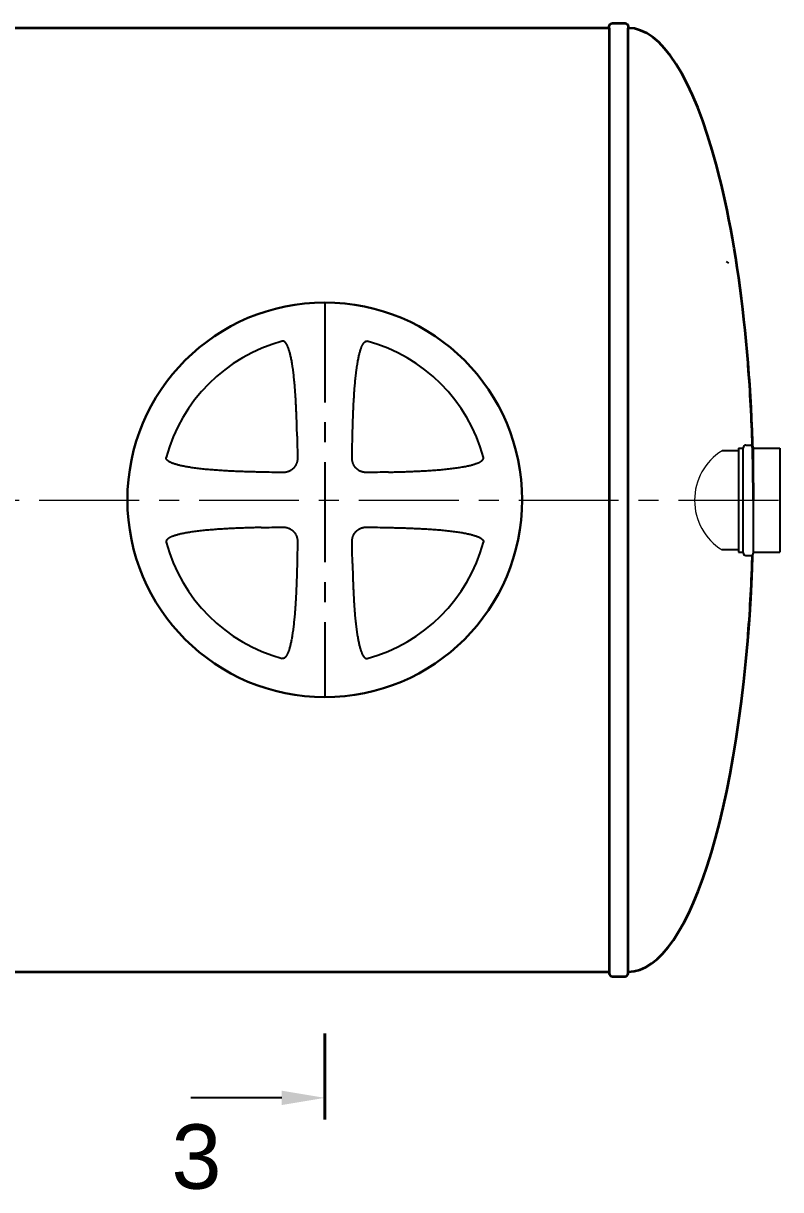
# Model space of a CAD drawing. Header units: millimetres. Extents: x 24859265 to 26550985, y 32092698 to 33532929.
# Drawn here: x 26237053 to 26239460, y 33021491 to 33025199 of the extents above; entities that cross this region are included whole.
import ezdxf

# ---------------------------------------------------------------- set-up
doc = ezdxf.new("R2010")
doc.units = ezdxf.units.MM
doc.linetypes.add('осевая', pattern=[50.8, 31.75, -6.35, 6.35, -6.35])
doc.layers.add('Mitat', color=1, linetype='Continuous')
doc.layers.add('Системный слой', color=7, linetype='Continuous')
doc.styles.get("Standard").update_dxf_attribs({"font": 'arial.ttf'})

msp = doc.modelspace()

# ---------------------------------------------------------------- linework, layer by layer
at = {"color": 7, "lineweight": 25}
for p, q in [((26239295.1049, 33024436.0698), (26239287.9901, 33024441.4021)), ((26239325.5024, 33023840.1045), (26239273.2892, 33023840.1045)), ((26239325.5024, 33023847.8045), (26239325.5024, 33023517.4045)), ((26239325.5024, 33023847.8045), (26239340.5024, 33023847.8045)), ((26239340.5024, 33023515.8045), (26239340.5024, 33023849.4045)), ((26239349.2024, 33023858.1045), (26239364.5024, 33023858.1045)), ((26239373.2024, 33023515.8045), (26239373.2024, 33023849.4045)), ((26239373.2024, 33023847.8045), (26239457.5024, 33023847.8045)), ((26239325.5024, 33023525.1045), (26239273.2892, 33023525.1045)), ((26239325.5024, 33023517.4045), (26239340.5024, 33023517.4045)), ((26239349.2024, 33023507.1045), (26239364.5024, 33023507.1045)), ((26239373.2024, 33023517.4045), (26239457.5024, 33023517.4045))]:
    msp.add_line(p, q, dxfattribs=at)
at = {"color": 1, "linetype": 'осевая', "lineweight": 25, "ltscale": 10}
msp.add_line((26238010.7847, 33024311.4533), (26238010.7847, 33023056.7044), dxfattribs=at)
at = {"color": 1, "linetype": 'осевая', "lineweight": 15, "ltscale": 10}
msp.add_line((26221863.0383, 33023685.1553), (26241373.1722, 33023682.3132), dxfattribs=at)
at = {"color": 1, "lineweight": 40}
msp.add_line((26238010.6228, 33021714.7911), (26238010.6228, 33021987.7911), dxfattribs=at)
at = {"lineweight": 35}
for points in [[(26238915.1397, 33025183.7696), (26231826.0866, 33025183.7696)], [(26238915.1397, 33025183.7696), (26238915.1397, 33022183.7696)], [(26238975.1397, 33022183.7696), (26238975.1397, 33025183.7696)], [(26231826.0866, 33022183.7696), (26238915.1397, 33022183.768)]]:
    msp.add_lwpolyline(points, dxfattribs=at)
for points in [[(26238915.1397, 33025183.7696), (26238915.1397, 33025188.7696, -0.414213562), (26238925.1397, 33025198.7696), (26238965.1397, 33025198.7696)], [(26238965.1397, 33025198.7696, -0.414213562), (26238975.1397, 33025188.7696), (26238975.1397, 33025183.768)], [(26238915.1397, 33022183.768), (26238915.1397, 33022178.768, 0.414213562), (26238925.1397, 33022168.768), (26238965.1397, 33022168.768)], [(26238965.1397, 33022168.768, 0.414213562), (26238975.1397, 33022178.768), (26238975.1397, 33022183.7696)]]:
    msp.add_lwpolyline(points, format="xyb", dxfattribs=at)
at = {"color": 1, "linetype": 'ByBlock', "lineweight": -2}
msp.add_lwpolyline([(26237874.1228, 33021783.0411), (26237584.6659, 33021783.0411)], dxfattribs=at)
at = {"lineweight": 20}
msp.add_arc((26239371.7772, 33023682.6045), 185.7583, 122.018598, 237.981402, dxfattribs=at)
at = {"color": 7, "lineweight": 25}
for centre, start, end in [((26239349.2024, 33023849.4045), 90, 180), ((26239364.5024, 33023849.4045), 0, 90), ((26239349.2024, 33023515.8045), 180, 270), ((26239364.5024, 33023515.8045), 270, 0)]:
    msp.add_arc(centre, 8.7, start, end, dxfattribs=at)
at = {"lineweight": 35}
for start_param, end_param in [(4.711612264, 6.283185307), (4.827213736, 5.001512917), (3.141592654, 4.595952397), (4.423265044, 4.595952397)]:
    msp.add_ellipse((26238975.1397, 33023683.7696), major_axis=(0, 1500), ratio=0.265375212, start_param=start_param, end_param=end_param, dxfattribs=at)
at = {"color": 1, "lineweight": 25}
msp.add_solid([(26237874.1228, 33021760.2911), (26238010.6228, 33021783.0411), (26237874.1228, 33021805.7911)], dxfattribs=at)
at = {"layer": 'Mitat', "color": 7, "lineweight": 25}
msp.add_line((26239457.5024, 33023847.8045), (26239457.5024, 33023517.4045), dxfattribs=at)
at = {"layer": 'Системный слой', "color": 7, "lineweight": 30}
msp.add_circle((26238010.7847, 33023684.0788), 627.3744, dxfattribs=at)
at = {"layer": 'Системный слой', "color": 7, "lineweight": 25}
for start, end in [(104.9942803, 165.0057197), (14.9942803, 75.0057197), (194.9942803, 255.0057197), (284.9942803, 345.0057197)]:
    msp.add_arc((26238010.7847, 33023684.0788), 521.8345, start, end, dxfattribs=at)
at = {"layer": 'Системный слой', "color": 7, "lineweight": 25, "extrusion": (0, 0, -1)}
for centre, major_axis, start_param, end_param in [((26236834.9212, 33023684.0788), (0, -3187.0365), -1.634238642, -1.612784394), ((26239186.6482, 33023684.0788), (0, 3187.0365), -1.52880826, -1.507354011), ((26238010.7847, 33024859.9423), (-3187.0365, 0), -1.52880826, -1.507354011), ((26238010.7847, 33024859.9423), (-3187.0365, 0), -1.634238642, -1.612784394), ((26238010.7847, 33022508.2153), (3187.0365, 0), -1.634238642, -1.612784394), ((26238010.7847, 33022508.2153), (3187.0365, 0), -1.52880826, -1.507354011), ((26236834.9212, 33023684.0788), (0, -3187.0365), -1.52880826, -1.507354011), ((26239186.6482, 33023684.0788), (0, 3187.0365), -1.634238642, -1.612784394)]:
    msp.add_ellipse(centre, major_axis=major_axis, ratio=0.342020143, start_param=start_param, end_param=end_param, dxfattribs=at)
at = {"layer": 'Системный слой', "color": 7, "lineweight": 25}
for points, knots in [([(26237922.7589, 33023886.1362), (26237922.6415, 33023891.5402), (26237922.387, 33023902.4627), (26237921.9406, 33023919.0625), (26237921.5023, 33023933.1761), (26237921.1004, 33023944.76), (26237920.7672, 33023953.6791), (26237920.3593, 33023963.8099), (26237919.8608, 33023975.1428), (26237919.2479, 33023987.7143), (26237918.6164, 33023999.3851), (26237917.9793, 33024010.1093), (26237917.353, 33024019.8373), (26237916.6724, 33024029.5817), (26237915.9369, 33024039.2824), (26237915.1462, 33024048.8866), (26237914.3025, 33024058.321), (26237913.4021, 33024067.5929), (26237912.448, 33024076.6369), (26237911.4366, 33024085.4596), (26237910.3733, 33024093.9951), (26237909.2464, 33024102.3146), (26237908.0631, 33024110.338), (26237906.8234, 33024118.048), (26237905.5556, 33024125.2777), (26237904.2531, 33024132.0902), (26237902.9411, 33024138.3817), (26237901.6135, 33024144.2156), (26237900.3051, 33024149.4893), (26237898.9857, 33024154.3675), (26237897.6722, 33024158.8148), (26237896.3556, 33024162.8856), (26237895.0956, 33024166.4423), (26237893.8764, 33024169.5873), (26237892.7355, 33024172.2788), (26237891.6531, 33024174.6137), (26237890.6744, 33024176.5515), (26237889.7518, 33024178.2326), (26237888.8883, 33024179.6819), (26237888.0587, 33024180.9607), (26237887.3067, 33024182.0265), (26237886.6169, 33024182.928), (26237886.0069, 33024183.6657), (26237885.4554, 33024184.2845), (26237884.9775, 33024184.7847), (26237884.539, 33024185.2148), (26237884.131, 33024185.5904), (26237883.7354, 33024185.9313), (26237883.3648, 33024186.2303), (26237883.0142, 33024186.4951), (26237882.6796, 33024186.7318), (26237882.3441, 33024186.9534), (26237881.9615, 33024187.188), (26237881.5251, 33024187.4305), (26237881.0353, 33024187.6695), (26237880.5365, 33024187.8785), (26237879.9674, 33024188.0774), (26237879.2661, 33024188.264), (26237878.4478, 33024188.3919), (26237877.6645, 33024188.4205), (26237876.8854, 33024188.3717), (26237876.2841, 33024188.2734), (26237875.8811, 33024188.1743), (26237875.7743, 33024188.1457)], [0, 0, 0, 0, 3.294371593, 6.658591543, 10.121592742, 11.902893978, 13.727107621, 15.565805849, 18.089199056, 20.650882172, 23.250738132, 25.227924631, 27.214477482, 29.207844676, 31.198515859, 33.161938964, 35.100748787, 36.992852426, 38.863010201, 40.668912645, 42.432709704, 44.134311819, 45.815956245, 47.406319509, 48.925529492, 50.321905425, 51.666805829, 52.875385207, 53.998684122, 55.003566013, 55.973887457, 56.834853186, 57.62025208, 58.285214561, 58.906539433, 59.421026718, 59.87309663, 60.246258994, 60.602155426, 60.908040864, 61.180306665, 61.401463481, 61.604047946, 61.767516676, 61.910185432, 62.028901262, 62.144789761, 62.250718136, 62.349589011, 62.437155671, 62.520316699, 62.60098611, 62.683376543, 62.794473772, 62.904935231, 63.013803366, 63.122506405, 63.271682214, 63.457840141, 63.633238455, 63.754365664, 63.934896432, 64, 64, 64, 64]), ([(26238098.8104, 33023886.1362), (26238098.9279, 33023891.5413), (26238099.1826, 33023902.4704), (26238099.6295, 33023919.0892), (26238100.0688, 33023933.2301), (26238100.4721, 33023944.8479), (26238100.8069, 33023953.8017), (26238101.1744, 33023962.9182), (26238101.5768, 33023972.1681), (26238102.0195, 33023981.5901), (26238102.5045, 33023991.1348), (26238103.0357, 33024000.7918), (26238103.6149, 33024010.5118), (26238104.2464, 33024020.2843), (26238104.9325, 33024030.0695), (26238105.6738, 33024039.8053), (26238106.4706, 33024049.4389), (26238107.3204, 33024058.8949), (26238108.227, 33024068.1827), (26238109.1874, 33024077.2362), (26238110.2051, 33024086.0641), (26238111.2749, 33024094.6004), (26238112.4085, 33024102.9183), (26238113.5988, 33024110.9379), (26238114.846, 33024118.642), (26238116.121, 33024125.8623), (26238117.4308, 33024132.662), (26238118.7493, 33024138.9356), (26238120.0825, 33024144.7465), (26238121.3946, 33024149.9905), (26238122.7161, 33024154.8338), (26238124.0294, 33024159.2408), (26238125.3437, 33024163.2674), (26238126.5981, 33024166.7762), (26238127.809, 33024169.8715), (26238128.9387, 33024172.5138), (26238130.0079, 33024174.8016), (26238130.972, 33024176.6966), (26238131.8792, 33024178.3394), (26238132.7278, 33024179.7563), (26238133.5438, 33024181.0091), (26238134.2847, 33024182.0561), (26238134.9655, 33024182.9442), (26238135.5694, 33024183.6736), (26238136.1166, 33024184.2872), (26238136.5926, 33024184.7854), (26238137.0304, 33024185.2148), (26238137.4384, 33024185.5904), (26238137.834, 33024185.9313), (26238138.2046, 33024186.2303), (26238138.5551, 33024186.4951), (26238138.8898, 33024186.7318), (26238139.2253, 33024186.9534), (26238139.6078, 33024187.188), (26238140.0443, 33024187.4305), (26238140.5341, 33024187.6695), (26238141.0329, 33024187.8785), (26238141.602, 33024188.0774), (26238142.3033, 33024188.264), (26238143.1216, 33024188.3919), (26238143.9049, 33024188.4205), (26238144.684, 33024188.3717), (26238145.2853, 33024188.2734), (26238145.6883, 33024188.1743), (26238145.7951, 33024188.1457)], [0, 0, 0, 0, 3.346521523, 6.766848111, 10.291529456, 12.106470403, 13.966728464, 15.842272064, 17.760328852, 19.705723419, 21.69055137, 23.687494739, 25.705597318, 27.732687694, 29.765616249, 31.795275715, 33.795524463, 35.769580702, 37.694348858, 39.596138923, 41.431300907, 43.222956688, 44.950627594, 46.657892926, 48.271860481, 49.813092722, 51.228677476, 52.591624534, 53.814670765, 54.950110731, 55.963708116, 56.941680685, 57.807328827, 58.595452265, 59.260387204, 59.880783117, 60.393123522, 60.842570583, 61.213061508, 61.566814526, 61.871519207, 62.143339222, 62.364995754, 62.568380645, 62.733224655, 62.877533629, 62.998105508, 63.115804117, 63.223385704, 63.323799493, 63.412733256, 63.497193458, 63.579124045, 63.662802909, 63.775637351, 63.887825457, 63.998394772, 64.108795928, 64.260302258, 64.449368862, 64.627507815, 64.750527631, 64.933879172, 65, 65, 65, 65]), ([(26237808.7273, 33023772.1046), (26237803.6002, 33023772.216), (26237793.2197, 33023772.457), (26237780.1644, 33023772.8045), (26237767.8626, 33023773.1677), (26237754.6656, 33023773.5937), (26237737.5159, 33023774.225), (26237719.3007, 33023775.0109), (26237703.3844, 33023775.8091), (26237690.5575, 33023776.5315), (26237679.9443, 33023777.1868), (26237669.9535, 33023777.858), (26237660.3073, 33023778.5609), (26237650.7294, 33023779.3181), (26237641.2804, 33023780.1288), (26237631.9607, 33023780.9967), (26237622.8313, 33023781.9199), (26237613.8932, 33023782.9018), (26237605.2075, 33023783.9385), (26237596.7156, 33023785.0405), (26237588.5002, 33023786.2013), (26237580.5852, 33023787.4205), (26237573.1349, 33023788.6719), (26237566.0907, 33023789.9619), (26237559.5581, 33023791.2666), (26237553.4781, 33023792.5917), (26237547.9546, 33023793.9042), (26237542.8257, 33023795.2329), (26237538.1316, 33023796.561), (26237533.8216, 33023797.8965), (26237530.0392, 33023799.1806), (26237526.6807, 33023800.4288), (26237523.7934, 33023801.6029), (26237521.2792, 33023802.7217), (26237519.1839, 33023803.7386), (26237517.362, 33023804.7006), (26237515.7903, 33023805.603), (26237514.4053, 33023806.4701), (26237513.2536, 33023807.2556), (26237512.2814, 33023807.9754), (26237511.4873, 33023808.6117), (26237510.8224, 33023809.1867), (26237510.286, 33023809.6843), (26237509.8252, 33023810.1411), (26237509.4223, 33023810.5671), (26237509.0557, 33023810.9815), (26237508.7335, 33023811.3714), (26237508.448, 33023811.7412), (26237508.1931, 33023812.0946), (26237507.9555, 33023812.4482), (26237507.7066, 33023812.8484), (26237507.4517, 33023813.302), (26237507.2031, 33023813.8076), (26237506.9885, 33023814.3175), (26237506.787, 33023814.893), (26237506.5996, 33023815.5966), (26237506.4716, 33023816.4157), (26237506.443, 33023817.1991), (26237506.4918, 33023817.9781), (26237506.5901, 33023818.5795), (26237506.6892, 33023818.9824), (26237506.7178, 33023819.0892)], [0, 0, 0, 0, 3.027650468, 6.130094995, 7.711356257, 10.29572092, 13.929306235, 17.85218495, 21.075847564, 23.356555589, 25.454567181, 27.369742625, 29.28457001, 31.181263092, 33.060102395, 34.9034142, 36.729230748, 38.501690757, 40.23857242, 41.92187162, 43.587415304, 45.168284004, 46.68244492, 48.080640478, 49.429669018, 50.648001517, 51.784220094, 52.805921168, 53.793742901, 54.673451645, 55.478236634, 56.16329273, 56.804669619, 57.338102874, 57.808295994, 58.19735665, 58.567881964, 58.885924914, 59.167818492, 59.395947779, 59.604956454, 59.772793989, 59.918929675, 60.040332083, 60.158922171, 60.267662997, 60.369344164, 60.459616107, 60.545401758, 60.628156765, 60.712315906, 60.824376076, 60.935003164, 61.043224388, 61.1494624, 61.294441349, 61.47478319, 61.644699639, 61.762041656, 61.936931263, 62, 62, 62, 62]), ([(26237923.9911, 33023817.857), (26237924.0033, 33023817.0103), (26237923.9874, 33023815.3351), (26237923.8426, 33023812.8271), (26237923.5758, 33023810.3332), (26237923.1811, 33023807.8376), (26237922.6553, 33023805.3537), (26237921.9989, 33023802.9002), (26237921.2144, 33023800.4941), (26237920.3068, 33023798.1512), (26237919.2837, 33023795.8867), (26237918.1546, 33023793.7135), (26237916.9291, 33023791.6399), (26237915.6139, 33023789.667), (26237914.2224, 33023787.8052), (26237912.7713, 33023786.0641), (26237911.2873, 33023784.4594), (26237909.7846, 33023782.9881), (26237908.2766, 33023781.6459), (26237906.6324, 33023780.3121), (26237904.9467, 33023779.0785), (26237903.1803, 33023777.9152), (26237901.5873, 33023776.9658), (26237899.7473, 33023775.9687), (26237897.6071, 33023774.9374), (26237895.0883, 33023773.9072), (26237892.5317, 33023773.0355), (26237890.3533, 33023772.4256), (26237888.0541, 33023771.8879), (26237885.4798, 33023771.4104), (26237882.5171, 33023771.0535), (26237879.6427, 33023770.878), (26237877.8832, 33023770.8598), (26237877.0065, 33023770.8724)], [0, 0, 0, 0, 1.160826542, 2.293622235, 3.435630275, 4.588755852, 5.746246171, 6.905347908, 8.06046894, 9.206890964, 10.341223549, 11.457239469, 12.554235135, 13.633163251, 14.697615427, 15.730559355, 16.730574568, 17.684561251, 18.60488317, 19.490060894, 20.578622657, 21.45991575, 22.381037453, 23.113318507, 24.320591035, 25.627436737, 26.832375655, 28.012840773, 28.720001051, 30.061885846, 31.592299148, 32.799070777, 34, 34, 34, 34]), ([(26238144.5629, 33023770.8724), (26238143.7162, 33023770.8602), (26238142.041, 33023770.8761), (26238139.5329, 33023771.021), (26238137.0391, 33023771.2877), (26238134.5435, 33023771.6825), (26238132.0595, 33023772.2082), (26238129.6061, 33023772.8646), (26238127.2, 33023773.6491), (26238124.8571, 33023774.5567), (26238122.5926, 33023775.5798), (26238120.4193, 33023776.7089), (26238118.3457, 33023777.9344), (26238116.3729, 33023779.2496), (26238114.5111, 33023780.6411), (26238112.7699, 33023782.0922), (26238111.1653, 33023783.5762), (26238109.694, 33023785.0789), (26238108.3518, 33023786.5869), (26238107.018, 33023788.2311), (26238105.7843, 33023789.9168), (26238104.6211, 33023791.6832), (26238103.6717, 33023793.2762), (26238102.6746, 33023795.1162), (26238101.6433, 33023797.2564), (26238100.6131, 33023799.7752), (26238099.7413, 33023802.3319), (26238099.1315, 33023804.5102), (26238098.5938, 33023806.8095), (26238098.1163, 33023809.3837), (26238097.7594, 33023812.3465), (26238097.5838, 33023815.2209), (26238097.5656, 33023816.9803), (26238097.5782, 33023817.857)], [0, 0, 0, 0, 1.160826542, 2.293622235, 3.435630275, 4.588755852, 5.746246171, 6.905347908, 8.06046894, 9.206890964, 10.341223549, 11.457239469, 12.554235135, 13.633163251, 14.697615427, 15.730559355, 16.730574568, 17.684561251, 18.60488317, 19.490060894, 20.578622657, 21.45991575, 22.381037453, 23.113318507, 24.320591035, 25.627436737, 26.832375655, 28.012840773, 28.720001051, 30.061885846, 31.592299148, 32.799070777, 34, 34, 34, 34]), ([(26238212.8421, 33023772.1046), (26238218.0886, 33023772.2186), (26238228.7061, 33023772.4655), (26238242.0567, 33023772.8224), (26238254.622, 33023773.196), (26238268.0771, 33023773.634), (26238285.5383, 33023774.2838), (26238304.0583, 33023775.0938), (26238320.2131, 33023775.917), (26238333.202, 33023776.6615), (26238343.9183, 33023777.3356), (26238353.9861, 33023778.0253), (26238363.6866, 33023778.7466), (26238373.3038, 33023779.523), (26238382.7708, 33023780.3529), (26238392.0917, 33023781.2402), (26238401.2039, 33023782.1826), (26238410.1107, 33023783.1837), (26238418.7492, 33023784.239), (26238427.1843, 33023785.3598), (26238435.3341, 33023786.5394), (26238443.1769, 33023787.7775), (26238450.5458, 33023789.0467), (26238457.5008, 33023790.3536), (26238463.9351, 33023791.6731), (26238469.9093, 33023793.011), (26238475.3179, 33023794.3325), (26238480.3254, 33023795.6674), (26238484.8933, 33023796.9982), (26238489.0749, 33023798.3336), (26238492.7286, 33023799.6128), (26238495.9594, 33023800.8519), (26238498.7236, 33023802.0124), (26238501.1204, 33023803.114), (26238503.1077, 33023804.1103), (26238504.8298, 33023805.0493), (26238506.312, 33023805.9278), (26238507.6174, 33023806.7713), (26238508.7023, 33023807.5346), (26238509.6174, 33023808.2333), (26238510.3636, 33023808.8497), (26238510.9875, 33023809.4055), (26238511.4899, 33023809.8854), (26238511.9207, 33023810.3245), (26238512.2962, 33023810.7325), (26238512.6372, 33023811.1281), (26238512.9362, 33023811.4987), (26238513.201, 33023811.8493), (26238513.4377, 33023812.1839), (26238513.6593, 33023812.5194), (26238513.8938, 33023812.902), (26238514.1364, 33023813.3384), (26238514.3753, 33023813.8282), (26238514.5844, 33023814.3271), (26238514.7832, 33023814.8961), (26238514.9699, 33023815.5974), (26238515.0978, 33023816.4157), (26238515.1264, 33023817.1991), (26238515.0776, 33023817.9781), (26238514.9793, 33023818.5795), (26238514.8802, 33023818.9824), (26238514.8516, 33023819.0892)], [0, 0, 0, 0, 3.098261334, 6.270257389, 7.885873744, 10.522157945, 14.222087947, 18.211189336, 21.483219765, 23.791405021, 25.91055982, 27.839239887, 29.766287197, 31.670808361, 33.554373667, 35.397494967, 37.221268987, 38.987539178, 40.71587108, 42.387727128, 44.041242235, 45.608248555, 47.10728905, 48.48832759, 49.819500091, 51.017863675, 52.132794527, 53.131322562, 54.095468401, 54.950921967, 55.731333865, 56.392139341, 57.009564667, 57.52047847, 57.969135823, 58.33888725, 58.691132745, 58.993238407, 59.261550851, 59.478661932, 59.677208155, 59.836710997, 59.975491712, 60.090496101, 60.202763313, 60.305383036, 60.40116592, 60.485997168, 60.566559632, 60.644707497, 60.724522268, 60.832146527, 60.939155451, 61.044621355, 61.149927756, 61.294442138, 61.474782666, 61.644699745, 61.762041735, 61.936930934, 62, 62, 62, 62]), ([(26237808.7273, 33023596.0531), (26237803.6002, 33023595.9417), (26237793.2197, 33023595.7006), (26237780.1644, 33023595.3532), (26237767.8626, 33023594.9899), (26237754.6656, 33023594.5639), (26237737.5159, 33023593.9326), (26237719.3007, 33023593.1468), (26237703.3844, 33023592.3485), (26237690.5575, 33023591.6261), (26237679.9443, 33023590.9709), (26237669.9535, 33023590.2996), (26237660.3073, 33023589.5968), (26237650.7294, 33023588.8396), (26237641.2804, 33023588.0289), (26237631.9607, 33023587.161), (26237622.8313, 33023586.2377), (26237613.8932, 33023585.2559), (26237605.2075, 33023584.2191), (26237596.7156, 33023583.1171), (26237588.5002, 33023581.9563), (26237580.5852, 33023580.7371), (26237573.1349, 33023579.4857), (26237566.0907, 33023578.1957), (26237559.5581, 33023576.891), (26237553.4781, 33023575.566), (26237547.9546, 33023574.2535), (26237542.8257, 33023572.9248), (26237538.1316, 33023571.5967), (26237533.8216, 33023570.2611), (26237530.0392, 33023568.977), (26237526.6807, 33023567.7288), (26237523.7934, 33023566.5548), (26237521.2792, 33023565.436), (26237519.1839, 33023564.419), (26237517.362, 33023563.4571), (26237515.7903, 33023562.5547), (26237514.4053, 33023561.6875), (26237513.2536, 33023560.9021), (26237512.2814, 33023560.1822), (26237511.4873, 33023559.546), (26237510.8224, 33023558.9709), (26237510.286, 33023558.4733), (26237509.8252, 33023558.0165), (26237509.4223, 33023557.5906), (26237509.0557, 33023557.1761), (26237508.7335, 33023556.7863), (26237508.448, 33023556.4164), (26237508.1931, 33023556.0631), (26237507.9555, 33023555.7095), (26237507.7066, 33023555.3092), (26237507.4517, 33023554.8557), (26237507.2031, 33023554.3501), (26237506.9885, 33023553.8402), (26237506.787, 33023553.2646), (26237506.5996, 33023552.561), (26237506.4716, 33023551.742), (26237506.443, 33023550.9586), (26237506.4918, 33023550.1795), (26237506.5901, 33023549.5782), (26237506.6892, 33023549.1752), (26237506.7178, 33023549.0684)], [0, 0, 0, 0, 3.027650466, 6.130094991, 7.711356252, 10.295720913, 13.929306225, 17.852184938, 21.07584755, 23.356555574, 25.454567165, 27.369742608, 29.284569992, 31.181263074, 33.060102377, 34.903414182, 36.72923073, 38.50169074, 40.238572403, 41.921871604, 43.587415288, 45.168283988, 46.682444905, 48.080640464, 49.429669005, 50.648001504, 51.784220082, 52.805921157, 53.793742891, 54.673451636, 55.478236627, 56.163292723, 56.804669613, 57.33810287, 57.80829599, 58.197356647, 58.567881962, 58.885924912, 59.167818491, 59.395947778, 59.604956454, 59.772793988, 59.918929674, 60.040332083, 60.15892217, 60.267662996, 60.369344163, 60.459616106, 60.545401757, 60.628156764, 60.712315905, 60.824376075, 60.935003163, 61.043224387, 61.1494624, 61.294441348, 61.474783189, 61.644699639, 61.762041656, 61.936931263, 62, 62, 62, 62]), ([(26237877.0065, 33023597.2853), (26237877.8532, 33023597.2974), (26237879.5284, 33023597.2816), (26237882.0364, 33023597.1367), (26237884.5303, 33023596.8699), (26237887.0259, 33023596.4752), (26237889.5099, 33023595.9494), (26237891.9633, 33023595.2931), (26237894.3694, 33023594.5085), (26237896.7123, 33023593.601), (26237898.9768, 33023592.5779), (26237901.15, 33023591.4487), (26237903.2237, 33023590.2232), (26237905.1953, 33023588.9088), (26237907.0493, 33023587.5234), (26237908.7691, 33023586.0911), (26237910.3318, 33023584.6498), (26237911.9544, 33023583.0028), (26237913.3987, 33023581.3644), (26237914.8138, 33023579.5781), (26237916.1598, 33023577.707), (26237917.5443, 33023575.5216), (26237918.6959, 33023573.4278), (26237919.6882, 33023571.3994), (26237920.6115, 33023569.2679), (26237921.3501, 33023567.2524), (26237922.0926, 33023564.9262), (26237922.63, 33023562.9124), (26237923.0993, 33023560.6898), (26237923.4642, 33023558.6), (26237923.7838, 33023556.0779), (26237923.9812, 33023553.1753), (26237924.0047, 33023551.2416), (26237923.9911, 33023550.3006)], [0, 0, 0, 0, 1.160824505, 2.293619377, 3.435628046, 4.588756653, 5.746252086, 6.905357744, 8.060477574, 9.206889122, 10.341203147, 11.457204809, 12.554204619, 13.633169084, 14.695740988, 15.71706833, 16.69175045, 17.601108296, 18.876909107, 19.676174613, 20.71618965, 22.027068401, 23.21144584, 23.982011638, 25.113816219, 26.386624586, 26.915981655, 28.452958319, 29.235772501, 30.022225733, 31.353685786, 32.710829606, 34, 34, 34, 34]), ([(26238097.5782, 33023550.3006), (26238097.5661, 33023551.1474), (26238097.582, 33023552.8225), (26238097.7268, 33023555.3306), (26238097.9936, 33023557.8245), (26238098.3883, 33023560.32), (26238098.9141, 33023562.804), (26238099.5705, 33023565.2574), (26238100.355, 33023567.6635), (26238101.2626, 33023570.0064), (26238102.2856, 33023572.2709), (26238103.4148, 33023574.4442), (26238104.6403, 33023576.5178), (26238105.9555, 33023578.4906), (26238107.347, 33023580.3524), (26238108.7981, 33023582.0936), (26238110.2821, 33023583.6982), (26238111.7848, 33023585.1696), (26238113.2928, 33023586.5117), (26238114.937, 33023587.8456), (26238116.6227, 33023589.0792), (26238118.3891, 33023590.2424), (26238119.9821, 33023591.1918), (26238121.8221, 33023592.1889), (26238123.9623, 33023593.2202), (26238126.4811, 33023594.2505), (26238129.0377, 33023595.1222), (26238131.2161, 33023595.732), (26238133.5153, 33023596.2698), (26238136.0896, 33023596.7472), (26238139.0523, 33023597.1041), (26238141.9267, 33023597.2797), (26238143.6861, 33023597.2979), (26238144.5629, 33023597.2853)], [0, 0, 0, 0, 1.160826542, 2.293622235, 3.435630275, 4.588755852, 5.746246171, 6.905347908, 8.06046894, 9.206890964, 10.341223549, 11.457239469, 12.554235135, 13.633163251, 14.697615427, 15.730559355, 16.730574568, 17.684561251, 18.60488317, 19.490060894, 20.578622657, 21.45991575, 22.381037453, 23.113318507, 24.320591035, 25.627436737, 26.832375655, 28.012840773, 28.720001051, 30.061885846, 31.592299148, 32.799070777, 34, 34, 34, 34]), ([(26238212.8421, 33023596.0531), (26238218.0886, 33023595.9391), (26238228.7061, 33023595.6921), (26238242.0567, 33023595.3352), (26238254.622, 33023594.9617), (26238268.0771, 33023594.5236), (26238285.5383, 33023593.8738), (26238304.0583, 33023593.0639), (26238320.2131, 33023592.2407), (26238333.202, 33023591.4961), (26238343.9183, 33023590.8221), (26238353.9861, 33023590.1323), (26238363.6866, 33023589.411), (26238373.3038, 33023588.6347), (26238382.7708, 33023587.8048), (26238392.0917, 33023586.9174), (26238401.2039, 33023585.9751), (26238410.1107, 33023584.974), (26238418.7492, 33023583.9186), (26238427.1843, 33023582.7978), (26238435.3341, 33023581.6183), (26238443.1769, 33023580.3802), (26238450.5458, 33023579.1109), (26238457.5008, 33023577.804), (26238463.9351, 33023576.4845), (26238469.9093, 33023575.1467), (26238475.3179, 33023573.8252), (26238480.3254, 33023572.4903), (26238484.8933, 33023571.1595), (26238489.0749, 33023569.8241), (26238492.7286, 33023568.5449), (26238495.9594, 33023567.3057), (26238498.7236, 33023566.1453), (26238501.1204, 33023565.0437), (26238503.1077, 33023564.0474), (26238504.8298, 33023563.1084), (26238506.312, 33023562.2298), (26238507.6174, 33023561.3863), (26238508.7023, 33023560.6231), (26238509.6174, 33023559.9243), (26238510.3636, 33023559.308), (26238510.9875, 33023558.7522), (26238511.4899, 33023558.2723), (26238511.9207, 33023557.8331), (26238512.2962, 33023557.4251), (26238512.6372, 33023557.0295), (26238512.9362, 33023556.6589), (26238513.201, 33023556.3084), (26238513.4377, 33023555.9737), (26238513.6593, 33023555.6382), (26238513.8938, 33023555.2557), (26238514.1364, 33023554.8192), (26238514.3753, 33023554.3294), (26238514.5844, 33023553.8306), (26238514.7832, 33023553.2616), (26238514.9699, 33023552.5603), (26238515.0978, 33023551.742), (26238515.1264, 33023550.9586), (26238515.0776, 33023550.1795), (26238514.9793, 33023549.5782), (26238514.8802, 33023549.1752), (26238514.8516, 33023549.0684)], [0, 0, 0, 0, 3.098261337, 6.270257394, 7.88587375, 10.522157951, 14.222087953, 18.211189342, 21.483219771, 23.791405029, 25.91055983, 27.8392399, 29.766287214, 31.670808384, 33.554373694, 35.397494999, 37.221270799, 38.987539216, 40.715868525, 42.387727164, 44.041242269, 45.608248584, 47.107289074, 48.488327607, 49.819500103, 51.017863682, 52.13279453, 53.131322563, 54.0954684, 54.950921965, 55.731333862, 56.392139339, 57.009564665, 57.520478469, 57.969135823, 58.33888725, 58.691132745, 58.993238408, 59.261550851, 59.478661933, 59.677208155, 59.836710998, 59.975491713, 60.090496102, 60.202763313, 60.305383036, 60.40116592, 60.485997169, 60.566559633, 60.644707498, 60.724522269, 60.832146528, 60.939155452, 61.044621356, 61.149927757, 61.294442138, 61.474782667, 61.644699746, 61.762041735, 61.936930934, 62, 62, 62, 62]), ([(26237922.7589, 33023482.0215), (26237922.6398, 33023476.5399), (26237922.3817, 33023465.4733), (26237922.0069, 33023451.5751), (26237921.6559, 33023439.9176), (26237921.3403, 33023430.2153), (26237920.9041, 33023417.9161), (26237920.3263, 33023403.3553), (26237919.5761, 33023386.849), (26237918.7953, 33023371.8683), (26237918.0295, 33023358.819), (26237917.3397, 33023348.1096), (26237916.6359, 33023338.0774), (26237915.902, 33023328.4353), (26237915.1133, 33023318.8901), (26237914.2724, 33023309.5148), (26237913.3753, 33023300.3019), (26237912.4254, 33023291.3169), (26237911.4191, 33023282.5529), (26237910.3618, 33023274.0757), (26237909.2421, 33023265.814), (26237908.0671, 33023257.8468), (26237906.8366, 33023250.1899), (26237905.5787, 33023243.0077), (26237904.2867, 33023236.2371), (26237902.9851, 33023229.9795), (26237901.6676, 33023224.1711), (26237900.3678, 33023218.9121), (26237899.0559, 33023214.0401), (26237897.7482, 33023209.5898), (26237896.4354, 33023205.5087), (26237895.1761, 33023201.9332), (26237893.9547, 33023198.7636), (26237892.8084, 33023196.0436), (26237891.7185, 33023193.679), (26237890.7301, 33023191.7119), (26237889.7968, 33023190.0033), (26237888.9225, 33023188.5304), (26237888.0828, 33023187.2323), (26237887.3227, 33023186.1528), (26237886.6265, 33023185.2415), (26237886.0119, 33023184.4976), (26237885.4573, 33023183.8752), (26237884.978, 33023183.3734), (26237884.539, 33023182.9428), (26237884.131, 33023182.5673), (26237883.7354, 33023182.2263), (26237883.3648, 33023181.9273), (26237883.0142, 33023181.6625), (26237882.6796, 33023181.4258), (26237882.3441, 33023181.2042), (26237881.9615, 33023180.9697), (26237881.5251, 33023180.7271), (26237881.0353, 33023180.4882), (26237880.5365, 33023180.2792), (26237879.9674, 33023180.0803), (26237879.2661, 33023179.8937), (26237878.4478, 33023179.7657), (26237877.6645, 33023179.7371), (26237876.8854, 33023179.7859), (26237876.2841, 33023179.8842), (26237875.8811, 33023179.9834), (26237875.7743, 33023180.012)], [0, 0, 0, 0, 3.289425785, 6.641072506, 8.341944379, 10.288254271, 12.467463829, 15.730360375, 19.040042649, 22.396272394, 24.748617788, 26.901300285, 28.851790397, 30.799552599, 32.720392494, 34.616970036, 36.467565256, 38.296603138, 40.062485517, 41.78701453, 43.450467192, 45.094385097, 46.649301137, 48.134932472, 49.501134164, 50.817333387, 52.001691581, 53.103718779, 54.091658013, 55.046430083, 55.895776701, 56.672127723, 57.331893274, 57.949266326, 58.462051315, 58.913491524, 59.286860563, 59.642660821, 59.947992889, 60.219335302, 60.439132084, 60.640228459, 60.801979529, 60.942837132, 61.059697506, 61.173775908, 61.278050622, 61.375378074, 61.46157731, 61.543439091, 61.622847514, 61.703949805, 61.813310178, 61.922045176, 62.029212163, 62.136216983, 62.283062174, 62.466311413, 62.638969098, 62.758203699, 62.935913687, 63, 63, 63, 63]), ([(26238098.8104, 33023482.0215), (26238098.927, 33023476.6573), (26238099.1795, 33023465.8142), (26238099.5454, 33023452.1882), (26238099.8883, 33023440.7294), (26238100.1972, 33023431.1616), (26238100.6252, 33023418.9909), (26238101.193, 33023404.5465), (26238101.9312, 33023388.1363), (26238102.7006, 33023373.2118), (26238103.4565, 33023360.1834), (26238104.1392, 33023349.4635), (26238104.8368, 33023339.4073), (26238105.5652, 33023329.731), (26238106.3486, 33023320.1456), (26238107.1848, 33023310.7213), (26238108.0779, 33023301.4521), (26238109.0249, 33023292.4022), (26238110.0295, 33023283.566), (26238111.0867, 33023275.008), (26238112.208, 33023266.6598), (26238113.3863, 33023258.6018), (26238114.6217, 33023250.8528), (26238115.8864, 33023243.5786), (26238117.187, 33023236.7177), (26238118.4985, 33023230.3743), (26238119.827, 33023224.4863), (26238121.1382, 33023219.1568), (26238122.462, 33023214.222), (26238123.7813, 33023209.7187), (26238125.1051, 33023205.5937), (26238126.3736, 33023201.986), (26238127.6027, 33023198.7929), (26238128.7545, 33023196.0579), (26238129.8484, 33023193.684), (26238130.8387, 33023191.7129), (26238131.7727, 33023190.0031), (26238132.647, 33023188.5302), (26238133.4866, 33023187.2322), (26238134.2467, 33023186.1527), (26238134.9429, 33023185.2415), (26238135.5575, 33023184.4976), (26238136.1121, 33023183.8752), (26238136.5914, 33023183.3734), (26238137.0304, 33023182.9428), (26238137.4384, 33023182.5673), (26238137.834, 33023182.2263), (26238138.2046, 33023181.9273), (26238138.5552, 33023181.6625), (26238138.8898, 33023181.4258), (26238139.2253, 33023181.2042), (26238139.6079, 33023180.9697), (26238140.0443, 33023180.7271), (26238140.5341, 33023180.4882), (26238141.0329, 33023180.2792), (26238141.602, 33023180.0803), (26238142.3033, 33023179.8937), (26238143.1216, 33023179.7657), (26238143.9049, 33023179.7371), (26238144.684, 33023179.7859), (26238145.2853, 33023179.8842), (26238145.6883, 33023179.9834), (26238145.7951, 33023180.012)], [0, 0, 0, 0, 3.218923136, 6.50682583, 8.178508276, 10.098302523, 12.252324325, 15.489576072, 18.779789971, 22.12274404, 24.473336148, 26.627827063, 28.584131871, 30.538173803, 32.467067938, 34.373013837, 36.235157188, 38.076608153, 39.857077487, 41.597492253, 43.278569694, 44.940532211, 46.513957966, 48.018144325, 49.402538406, 50.736545173, 51.936949418, 53.053666948, 54.053978732, 55.020167258, 55.878253101, 56.661608666, 57.325774799, 57.946675197, 58.461222986, 58.913538136, 59.286894357, 59.642684309, 59.948009353, 60.219346434, 60.439139687, 60.640232736, 60.801981719, 60.942838005, 61.059697972, 61.173776052, 61.278050575, 61.375377913, 61.461577123, 61.543438914, 61.622847383, 61.703949732, 61.813310168, 61.9220452, 62.029212193, 62.136216998, 62.283062174, 62.466311411, 62.638969098, 62.758203699, 62.935913687, 63, 63, 63, 63])]:
    msp.add_open_spline(points, degree=3, knots=knots, dxfattribs=at)

# ---------------------------------------------------------------- texts
at = {"color": 1, "lineweight": 25, "insert": (26237682.4134, 33021491.2139), "char_height": 204.75, "attachment_point": 9}
msp.add_mtext('{\\fArial|b0|i0|c204|p34;3}', dxfattribs=at)

doc.saveas('drawing.dxf')
